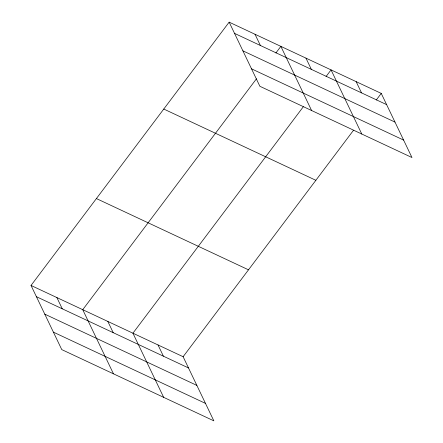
<?xml version="1.0" encoding="UTF-8"?>
<svg xmlns="http://www.w3.org/2000/svg" width="443" height="443" viewBox="0 0 443 443"><rect width="100%" height="100%" fill="white"/><g stroke="black" fill="none" stroke-linecap="round" stroke-linejoin="round"><path stroke-width="0.66" d="M31.027 285.458L183.12 356.715L213.847 420.85L61.76 349.599L31.027 285.458L229.153 22.15L381.24 93.401L411.973 157.542L259.88 86.285L229.153 22.15M256.447 78.821L82.736 309.685L113.469 373.826M275.9 52.977L280.862 46.377L311.595 110.512M303.328 106.735L132.928 333.197L163.655 397.338M326.087 76.489L331.054 69.889L361.781 134.03M183.12 356.715L353.52 130.248M376.279 100.002L381.24 93.401M234.535 33.38L386.623 104.631M242.897 50.84L394.99 122.091M251.519 68.826L403.606 140.082M163.772 109.044L315.859 180.295M96.408 198.569L248.501 269.82M36.409 296.688L188.496 367.939M44.771 314.148L196.864 385.399M53.393 332.139L205.48 403.39M356.15 81.645L361.527 92.875M305.958 58.133L311.34 69.363M255.007 34.261L260.39 45.491M158.024 344.953L163.401 356.183M107.832 321.441L113.214 332.671M56.881 297.574L62.264 308.804"/></g></svg>
